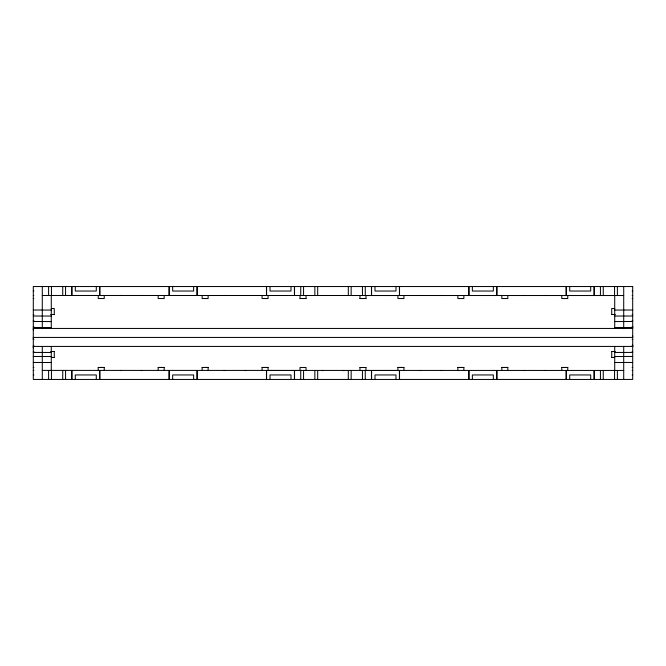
<?xml version="1.0" encoding="UTF-8"?>
<svg xmlns="http://www.w3.org/2000/svg" width="666" height="666" viewBox="0 0 666 666"><rect width="100%" height="100%" fill="white"/><g stroke="black" fill="none" stroke-linecap="round" stroke-linejoin="round"><path stroke-width="1" d="M33.3 347.927L33.3 346.428L33.866 346.428M33.3 338.936L33.3 337.437L632.7 337.437L632.7 335.939M33.3 329.945L33.3 328.446L632.7 328.446L632.7 326.948M632.7 344.93L632.7 346.62M33.3 291.034L33.866 291.034M632.134 291.034L632.7 291.034M33.3 295.529L33.866 295.529M42.291 295.479L623.709 295.529M632.134 295.529L632.7 295.529M300.033 298.501L306.027 298.501M359.973 298.501L365.967 298.501M33.3 298.526L33.866 298.526M632.134 298.526L632.7 298.526M51.282 308.516L54.279 308.533L54.279 314.527M614.718 308.516L611.721 308.533L611.721 314.527M33.3 310.015L42.291 310.015M623.709 310.015L632.7 310.015M42.291 310.056L51.282 310.056M614.718 310.056L623.709 310.056M33.3 314.485L33.866 314.485M50.724 314.485L51.282 314.485M51.657 314.51L54.279 314.51M611.721 314.51L614.343 314.51M614.718 314.485L615.276 314.485M632.134 314.485L632.7 314.485M33.3 316.009L51.282 316.05M614.718 316.05L632.7 316.009M33.3 320.479L33.866 320.479M632.134 320.479L632.7 320.479M33.3 321.503L42.291 321.503M623.709 321.503L632.7 321.503M42.291 321.545L51.282 321.545M614.718 321.545L623.709 321.545M33.3 326.473L33.866 326.473M632.134 326.473L632.7 326.473M33.3 327.497L42.291 327.497M623.709 327.497L632.7 327.497M42.291 327.539L51.282 327.539M614.718 327.539L623.709 327.539M33.3 339.46L33.866 339.46M632.134 339.46L632.7 339.46M33.3 345.454L33.866 345.454M632.134 345.454L632.7 345.454M632.134 346.428L632.7 346.428L33.3 346.428M33.3 351.448L33.866 351.448M50.724 351.448L51.282 351.448M51.657 351.49L54.279 351.49M611.721 351.49L614.343 351.473M614.718 351.448L615.276 351.448M632.134 351.448L632.7 351.448M33.3 352.422L51.282 352.472M614.718 352.472L632.7 352.422M33.3 356.468L42.291 356.468M623.709 356.468L632.7 356.468M42.291 356.51L51.282 356.51M614.718 356.51L623.709 356.51M54.279 357.467L51.282 357.467L54.279 357.484L54.279 351.473M611.721 357.467L614.718 357.467L611.721 357.484L611.721 351.473M33.3 362.462L42.291 362.462M623.709 362.462L632.7 362.462M42.291 362.504L51.282 362.504M614.718 362.504L623.709 362.504M33.3 367.457L33.866 367.457M98.235 370.471L98.235 367.457L104.229 367.457L104.229 370.471M158.175 370.471L158.175 367.457L164.169 367.457L164.169 370.471M202.131 370.471L202.131 367.457L208.125 367.457L208.125 370.471M262.071 370.471L262.071 367.457L268.065 367.457L268.065 370.471L300.033 370.496L300.033 367.474L306.027 367.474L306.027 370.496M365.967 367.474L365.967 370.496L397.935 370.471L397.935 367.457L403.929 367.457L403.929 370.471M457.875 370.471L457.875 367.457L463.869 367.457L463.869 370.471M501.831 370.471L501.831 367.457L507.825 367.457L507.825 370.471M561.771 370.471L561.771 367.457L567.765 367.457L567.765 370.471M632.134 367.457L632.7 367.457M98.235 367.474L104.229 367.474M158.175 367.474L164.169 367.474M202.131 367.474L208.125 367.474M262.071 367.474L268.065 367.474M359.973 367.499L365.967 367.499M397.935 367.474L403.929 367.474M457.875 367.474L463.869 367.474M501.831 367.474L507.825 367.474M561.771 367.474L567.765 367.474M33.3 370.454L33.866 370.454M42.291 370.404L623.709 370.454M632.134 370.454L632.7 370.454M33.3 374.95L33.866 374.95M632.134 374.95L632.7 374.95M623.709 286.538L623.709 328.679M623.709 346.428L623.709 379.445M617.39 286.538L617.39 295.529M617.39 370.454L617.39 379.445M614.718 295.479L614.718 328.496M614.718 346.462L614.718 370.471M614.56 286.538L614.56 295.529M614.56 370.454L614.56 379.445M603.263 286.538L603.263 295.529M603.263 370.454L603.263 379.445M600.432 286.538L600.432 295.529M600.432 370.454L600.432 379.445M594.238 286.538L594.238 295.529M594.238 370.454L594.238 379.445M594.114 286.538L594.114 295.529M594.114 370.454L594.114 379.445M590.692 286.538L590.692 291.034L569.713 291.034L569.713 286.538M590.692 379.445L590.692 374.95L569.713 374.95L569.713 379.445M567.765 295.529L567.765 298.543L561.771 298.543L561.771 295.529M566.291 286.538L566.291 295.529M566.291 370.454L566.291 379.445M566.167 286.538L566.167 295.529M566.167 370.454L566.167 379.445M507.825 295.529L507.825 298.543L501.831 298.543L501.831 295.529M496.886 286.538L496.886 295.529M496.886 370.454L496.886 379.445M496.761 286.538L496.761 295.529M496.761 370.454L496.761 379.445M493.34 286.538L493.34 291.034L472.361 291.034L472.361 286.538M493.34 379.445L493.34 374.95L472.361 374.95L472.361 379.445M468.939 286.538L468.939 295.529M468.939 370.454L468.939 379.445M468.814 286.538L468.814 295.529M468.814 370.454L468.814 379.445M463.869 295.529L463.869 298.543L457.875 298.543L457.875 295.529M403.929 295.529L403.929 298.543L397.935 298.543L397.935 295.529L365.967 295.529L365.967 298.526L359.973 298.526L359.973 295.504M399.533 286.538L399.533 295.529M399.533 370.454L399.533 379.445M399.409 286.538L399.409 295.529M399.409 370.454L399.409 379.445M395.987 286.538L395.987 291.034L375.008 291.034L375.008 286.538M395.987 379.445L395.987 374.95L375.008 374.95L375.008 379.445M371.586 286.538L371.586 295.529M371.586 370.454L371.586 379.445M371.462 286.538L371.462 295.529M371.462 370.454L371.462 379.445M365.268 286.538L365.268 295.529M365.268 370.454L365.268 379.445M362.437 286.538L362.437 295.529M362.437 370.454L362.437 379.445M359.973 367.474L359.973 370.496M351.14 286.538L351.14 295.529M351.14 370.454L351.14 379.445M348.31 286.538L348.31 295.529M348.31 370.454L348.31 379.445M317.69 286.538L317.69 295.529M317.69 370.454L317.69 379.445M314.86 286.538L314.86 295.529M314.86 370.454L314.86 379.445M306.027 295.504L306.027 298.526L300.033 298.526L300.033 295.504M303.563 286.538L303.563 295.529M303.563 370.454L303.563 379.445M300.732 286.538L300.732 295.529M300.732 370.454L300.732 379.445M294.538 286.538L294.538 295.529M294.538 370.454L294.538 379.445M294.414 286.538L294.414 295.529M294.414 370.454L294.414 379.445M290.992 286.538L290.992 291.034L270.013 291.034L270.013 286.538M290.992 379.445L290.992 374.95L270.013 374.95L270.013 379.445M268.065 295.529L268.065 298.543L262.071 298.526L262.071 295.529M266.591 286.538L266.591 295.529M266.591 370.454L266.591 379.445M266.467 286.538L266.467 295.529M266.467 370.454L266.467 379.445M208.125 295.529L208.125 298.543L202.131 298.543L202.131 295.529M197.186 286.538L197.186 295.529M197.186 370.454L197.186 379.445M197.061 286.538L197.061 295.529M197.061 370.454L197.061 379.445M193.639 286.538L193.639 291.034L172.661 291.034L172.661 286.538M193.639 379.445L193.639 374.95L172.661 374.95L172.661 379.445M169.239 286.538L169.239 295.529M169.239 370.454L169.239 379.445M169.114 286.538L169.114 295.529M169.114 370.454L169.114 379.445M164.169 295.529L164.169 298.543L158.175 298.526L158.175 295.529M104.229 295.529L104.229 298.543L98.235 298.543L98.235 295.529M99.833 286.538L99.833 295.529M99.833 370.454L99.833 379.445M99.709 286.538L99.709 295.529M99.709 370.454L99.709 379.445M96.287 286.538L96.287 291.034L75.308 291.034L75.308 286.538M96.287 379.445L96.287 374.95L75.308 374.95L75.308 379.445M71.886 286.538L71.886 295.529M71.886 370.454L71.886 379.445M71.761 286.538L71.761 295.529M71.761 370.454L71.761 379.445M65.568 286.538L65.568 295.529M65.568 370.454L65.568 379.445M62.737 286.538L62.737 295.529M62.737 370.454L62.737 379.445M51.44 286.538L51.44 295.529M51.44 370.454L51.44 379.445M51.282 295.479L51.282 328.496M51.282 346.462L51.282 370.471M48.61 286.538L48.61 295.529M48.61 370.454L48.61 379.445M42.291 286.538L42.291 328.679M42.291 346.428L42.291 379.445M323.01 295.529A2.248 2.248 0 0 1 322.186 295.371M343.814 295.371A2.248 2.248 0 0 1 342.99 295.529M141.192 370.471A2.248 2.248 0 0 1 142.016 370.629M120.388 370.629A2.248 2.248 0 0 1 121.212 370.471M245.088 370.471A2.248 2.248 0 0 1 245.912 370.629M224.284 370.629A2.248 2.248 0 0 1 225.108 370.471M142.016 295.388A2.248 2.248 0 0 1 141.192 295.546M121.212 295.546A2.248 2.248 0 0 1 120.388 295.388M245.912 295.388A2.248 2.248 0 0 1 245.088 295.546M225.108 295.546A2.248 2.248 0 0 1 224.284 295.388M440.892 370.471A2.248 2.248 0 0 1 441.716 370.629M420.088 370.629A2.248 2.248 0 0 1 420.912 370.471M544.788 370.471A2.248 2.248 0 0 1 545.612 370.629M523.984 370.629A2.248 2.248 0 0 1 524.808 370.471M441.716 295.388A2.248 2.248 0 0 1 440.892 295.546M420.912 295.546A2.248 2.248 0 0 1 420.088 295.388M545.612 295.388A2.248 2.248 0 0 1 544.788 295.546M524.808 295.546A2.248 2.248 0 0 1 523.984 295.388M342.99 370.496A2.248 2.248 0 0 1 343.814 370.654M322.186 370.654A2.248 2.248 0 0 1 323.01 370.496M632.7 286.538L33.3 286.538L33.3 379.445L632.7 379.445L632.7 286.538"/></g></svg>
